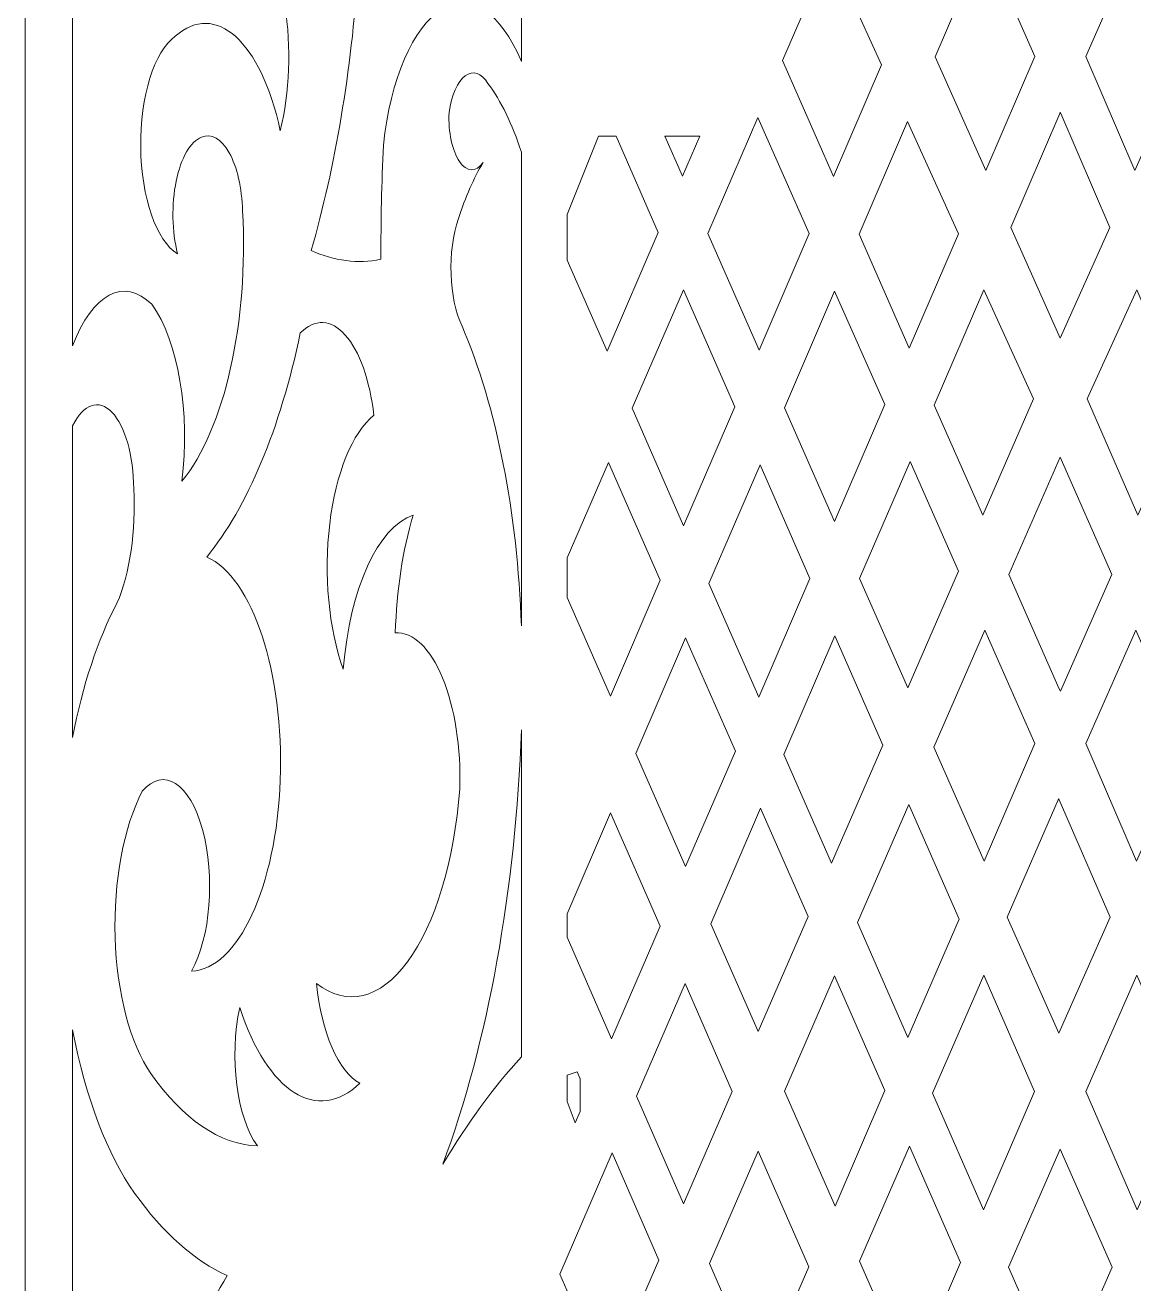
# Model space of a CAD drawing. Header units: millimetres. Extents: x 337 to 2510, y -469 to 429.
# Drawn here: x 336.9 to 388.2, y -21.2 to 37 of the extents above; entities that cross this region are included whole.
import ezdxf

# ---------------------------------------------------------------- set-up
doc = ezdxf.new("R2010")
doc.units = ezdxf.units.MM
doc.header["$MEASUREMENT"] = 0
doc.layers.add('Layer 1', color=7, linetype='Continuous')

msp = doc.modelspace()

# ---------------------------------------------------------------- linework, layer by layer
at = {"layer": 'Layer 1', "lineweight": 9}
msp.add_open_spline([(336.8685, 86.3986), (336.8685, 86.3986), (336.8685, -233.4412), (336.8685, -233.4412)], degree=3, dxfattribs=at)
for points, knots in [([(339.0635, 45.589), (339.0635, 45.589), (339.0635, 22.1503), (339.0635, 22.1503), (339.0635, 22.1503), (339.0635, 22.1503), (339.0635, 22.1503), (339.0635, 22.1503), (339.0635, 22.1503), (339.9725, 24.5652), (341.4575, 25.3442), (342.7314, 24.0732), (342.7314, 24.0732), (342.7314, 24.0732), (342.7314, 24.0732), (342.7314, 24.0732), (342.7314, 24.0732), (343.9514, 22.3922), (344.5234, 19.0293), (344.1234, 15.8903), (344.1234, 15.8903), (344.1234, 15.8903), (344.1234, 15.8903), (344.1234, 15.8903), (344.1234, 15.8903), (346.1024, 18.3013), (347.2214, 23.2872), (346.9294, 28.3942), (346.9294, 28.3942), (346.9294, 28.3942), (346.9294, 28.3942), (346.9294, 28.3942), (346.9294, 28.3942), (346.9014, 29.4522), (346.6774, 30.4312), (346.3134, 31.0832), (346.3134, 31.0832), (346.3134, 31.0832), (346.3134, 31.0832), (346.3134, 31.0832), (346.3134, 31.0832), (345.9504, 31.7342), (345.4824, 31.9952), (345.0294, 31.7992), (345.0294, 31.7992), (345.0294, 31.7992), (345.0294, 31.7992), (345.0294, 31.7992), (345.0294, 31.7992), (344.5184, 31.6112), (344.0794, 30.8542), (343.8584, 29.7762), (343.8584, 29.7762), (343.8584, 29.7762), (343.8584, 29.7762), (343.8584, 29.7762), (343.8584, 29.7762), (343.6374, 28.6982), (343.6624, 27.4392), (343.9244, 26.4112), (343.9244, 26.4112), (343.9244, 26.4112), (343.9244, 26.4112), (343.9244, 26.4112), (343.9244, 26.4112), (342.9394, 26.9922), (342.2415, 29.0082), (342.2155, 31.3472), (342.2155, 31.3472), (342.2155, 31.3472), (342.2155, 31.3472), (342.2155, 31.3472), (342.2155, 31.3472), (342.1905, 33.6861), (342.8424, 35.7801), (343.8144, 36.4751), (343.8144, 36.4751), (343.8144, 36.4751), (343.8144, 36.4751), (343.8144, 36.4751), (343.8144, 36.4751), (345.6824, 38.1261), (347.7894, 36.2311), (348.6754, 32.1042), (348.6754, 32.1042), (348.6754, 32.1042), (348.6754, 32.1042), (348.6754, 32.1042), (348.6754, 32.1042), (349.1104, 33.8631), (349.1904, 35.9721), (348.8934, 37.8781), (348.8934, 37.8781), (348.8934, 37.8781), (348.8934, 37.8781), (348.8934, 37.8781), (348.8934, 37.8781), (348.5954, 39.7831), (347.9514, 41.2951), (347.1284, 42.0151), (347.1284, 42.0151), (347.1284, 42.0151), (347.1284, 42.0151), (347.1284, 42.0151), (347.1284, 42.0151), (348.0074, 43.431), (349.1364, 43.737), (350.1334, 42.828), (350.1334, 42.828), (350.1334, 42.828), (350.1334, 42.828), (350.1334, 42.828), (350.1334, 42.828), (349.8094, 46.184), (348.7354, 48.893), (347.3124, 49.944), (347.3124, 49.944), (347.3124, 49.944), (347.3124, 49.944), (347.3124, 49.944), (347.3124, 49.944), (345.8894, 50.995), (344.3304, 50.231), (343.2174, 47.936), (343.2174, 47.936), (343.2174, 47.936), (343.2174, 47.936), (343.2174, 47.936), (343.2174, 47.936), (343.0144, 49.125), (343.0254, 50.453), (343.2504, 51.621), (343.2504, 51.621), (343.2504, 51.621), (343.2504, 51.621), (343.2504, 51.621), (343.2504, 51.621), (343.2854, 51.927), (343.2464, 52.251), (343.1484, 52.472), (343.1484, 52.472), (343.1484, 52.472), (343.1484, 52.472), (343.1484, 52.472), (343.1484, 52.472), (343.0494, 52.6929), (342.9074, 52.7749), (342.7754, 52.6879), (342.7754, 52.6879), (342.7754, 52.6879), (342.7754, 52.6879), (342.7754, 52.6879), (342.7754, 52.6879), (342.0615, 52.146), (341.4785, 50.946), (341.1635, 49.375), (341.1635, 49.375), (341.1635, 49.375), (341.1635, 49.375), (341.1635, 49.375), (341.1635, 49.375), (340.8495, 47.804), (340.8335, 46.004), (341.1185, 44.404), (341.1185, 44.404), (341.1185, 44.404), (341.1185, 44.404), (341.1185, 44.404), (341.1185, 44.404), (341.4735, 42.626), (342.2125, 41.4161), (343.0594, 41.2281), (343.0594, 41.2281), (343.0594, 41.2281), (343.0594, 41.2281), (343.0594, 41.2281), (343.0594, 41.2281), (343.9054, 41.0401), (344.7314, 41.9011), (345.2284, 43.489), (345.2284, 43.489), (345.2284, 43.489), (345.2284, 43.489), (345.2284, 43.489), (345.2284, 43.489), (344.9874, 41.3301), (344.3184, 39.5591), (343.4224, 38.7091), (343.4224, 38.7091), (343.4224, 38.7091), (343.4224, 38.7091), (343.4224, 38.7091), (343.4224, 38.7091), (342.5264, 37.8591), (341.5095, 38.0291), (340.6765, 39.1691), (340.6765, 39.1691), (340.6765, 39.1691), (340.6765, 39.1691), (340.6765, 39.1691), (340.6765, 39.1691), (339.8325, 40.8161), (339.2625, 43.084), (339.0635, 45.589)], [0, 0, 0, 0, 0.0192308, 0.0192308, 0.0192308, 0.0192308, 0.0384615, 0.0384615, 0.0384615, 0.0384615, 0.0576923, 0.0576923, 0.0576923, 0.0576923, 0.0769231, 0.0769231, 0.0769231, 0.0769231, 0.0961538, 0.0961538, 0.0961538, 0.0961538, 0.1153846, 0.1153846, 0.1153846, 0.1153846, 0.1346154, 0.1346154, 0.1346154, 0.1346154, 0.1538462, 0.1538462, 0.1538462, 0.1538462, 0.1730769, 0.1730769, 0.1730769, 0.1730769, 0.1923077, 0.1923077, 0.1923077, 0.1923077, 0.2115385, 0.2115385, 0.2115385, 0.2115385, 0.2307692, 0.2307692, 0.2307692, 0.2307692, 0.25, 0.25, 0.25, 0.25, 0.2692308, 0.2692308, 0.2692308, 0.2692308, 0.2884615, 0.2884615, 0.2884615, 0.2884615, 0.3076923, 0.3076923, 0.3076923, 0.3076923, 0.3269231, 0.3269231, 0.3269231, 0.3269231, 0.3461538, 0.3461538, 0.3461538, 0.3461538, 0.3653846, 0.3653846, 0.3653846, 0.3653846, 0.3846154, 0.3846154, 0.3846154, 0.3846154, 0.4038462, 0.4038462, 0.4038462, 0.4038462, 0.4230769, 0.4230769, 0.4230769, 0.4230769, 0.4423077, 0.4423077, 0.4423077, 0.4423077, 0.4615385, 0.4615385, 0.4615385, 0.4615385, 0.4807692, 0.4807692, 0.4807692, 0.4807692, 0.5, 0.5, 0.5, 0.5, 0.5192308, 0.5192308, 0.5192308, 0.5192308, 0.5384615, 0.5384615, 0.5384615, 0.5384615, 0.5576923, 0.5576923, 0.5576923, 0.5576923, 0.5769231, 0.5769231, 0.5769231, 0.5769231, 0.5961538, 0.5961538, 0.5961538, 0.5961538, 0.6153846, 0.6153846, 0.6153846, 0.6153846, 0.6346154, 0.6346154, 0.6346154, 0.6346154, 0.6538462, 0.6538462, 0.6538462, 0.6538462, 0.6730769, 0.6730769, 0.6730769, 0.6730769, 0.6923077, 0.6923077, 0.6923077, 0.6923077, 0.7115385, 0.7115385, 0.7115385, 0.7115385, 0.7307692, 0.7307692, 0.7307692, 0.7307692, 0.75, 0.75, 0.75, 0.75, 0.7692308, 0.7692308, 0.7692308, 0.7692308, 0.7884615, 0.7884615, 0.7884615, 0.7884615, 0.8076923, 0.8076923, 0.8076923, 0.8076923, 0.8269231, 0.8269231, 0.8269231, 0.8269231, 0.8461538, 0.8461538, 0.8461538, 0.8461538, 0.8653846, 0.8653846, 0.8653846, 0.8653846, 0.8846154, 0.8846154, 0.8846154, 0.8846154, 0.9038462, 0.9038462, 0.9038462, 0.9038462, 0.9230769, 0.9230769, 0.9230769, 0.9230769, 0.9423077, 0.9423077, 0.9423077, 0.9423077, 0.9615385, 0.9615385, 0.9615385, 0.9615385, 1, 1, 1, 1]), ([(368.6492, 42.574), (367.7242, 41.2411), (366.5992, 40.8501), (365.5442, 41.4961), (365.5442, 41.4961), (365.5442, 41.4961), (365.5442, 41.4961), (365.5442, 41.4961), (365.5442, 41.4961), (364.4882, 42.1411), (363.5962, 43.765), (363.0812, 45.979), (363.0812, 45.979), (363.0812, 45.979), (363.0812, 45.979), (363.0812, 45.979), (363.0812, 45.979), (362.6122, 43.185), (361.4223, 41.3871), (360.1203, 41.5071), (360.1203, 41.5071), (360.1203, 41.5071), (360.1203, 41.5071), (360.1203, 41.5071), (360.1203, 41.5071), (360.5603, 43.513), (360.6233, 45.845), (360.2973, 47.962), (360.2973, 47.962), (360.2973, 47.962), (360.2973, 47.962), (360.2973, 47.962), (360.2973, 47.962), (358.6293, 41.6281), (355.4533, 38.2671), (352.2764, 39.4741), (352.2764, 39.4741), (352.2764, 39.4741), (352.2764, 39.4741), (352.2764, 39.4741), (352.2764, 39.4741), (351.9664, 34.8631), (351.2274, 30.4592), (350.1114, 26.5642), (350.1114, 26.5642), (350.1114, 26.5642), (350.1114, 26.5642), (350.1114, 26.5642), (350.1114, 26.5642), (351.1724, 26.0742), (352.2594, 25.9372), (353.3373, 26.1572), (353.3373, 26.1572), (353.3373, 26.1572), (353.3373, 26.1572), (353.3373, 26.1572), (353.3373, 26.1572), (353.3293, 27.9232), (353.3663, 29.6882), (353.4473, 31.4432), (353.4473, 31.4432), (353.4473, 31.4432), (353.4473, 31.4432), (353.4473, 31.4432), (353.4473, 31.4432), (353.7843, 34.5051), (354.8173, 36.9041), (356.1453, 37.7071), (356.1453, 37.7071), (356.1453, 37.7071), (356.1453, 37.7071), (356.1453, 37.7071), (356.1453, 37.7071), (357.4733, 38.5101), (358.8853, 37.5911), (359.8333, 35.3071), (359.8333, 35.3071), (359.8333, 35.3071), (359.8333, 35.3071), (359.8333, 35.3071), (359.8333, 35.3071), (359.8333, 35.3071), (359.8333, 38.4571), (359.8333, 38.4571), (359.8333, 38.4571), (359.8333, 38.4571), (359.8333, 38.4571), (359.8333, 38.4571), (359.8333, 38.4571), (359.8333, 38.4571), (367.9202, 38.4571), (367.9202, 38.4571), (367.9202, 38.4571), (367.9202, 38.4571), (367.9202, 38.4571), (367.9202, 38.4571), (367.9202, 38.4571), (368.1572, 39.8351), (368.4012, 41.2071), (368.6492, 42.574)], [0, 0, 0, 0, 0.0384615, 0.0384615, 0.0384615, 0.0384615, 0.0769231, 0.0769231, 0.0769231, 0.0769231, 0.1153846, 0.1153846, 0.1153846, 0.1153846, 0.1538462, 0.1538462, 0.1538462, 0.1538462, 0.1923077, 0.1923077, 0.1923077, 0.1923077, 0.2307692, 0.2307692, 0.2307692, 0.2307692, 0.2692308, 0.2692308, 0.2692308, 0.2692308, 0.3076923, 0.3076923, 0.3076923, 0.3076923, 0.3461538, 0.3461538, 0.3461538, 0.3461538, 0.3846154, 0.3846154, 0.3846154, 0.3846154, 0.4230769, 0.4230769, 0.4230769, 0.4230769, 0.4615385, 0.4615385, 0.4615385, 0.4615385, 0.5, 0.5, 0.5, 0.5, 0.5384615, 0.5384615, 0.5384615, 0.5384615, 0.5769231, 0.5769231, 0.5769231, 0.5769231, 0.6153846, 0.6153846, 0.6153846, 0.6153846, 0.6538462, 0.6538462, 0.6538462, 0.6538462, 0.6923077, 0.6923077, 0.6923077, 0.6923077, 0.7307692, 0.7307692, 0.7307692, 0.7307692, 0.7692308, 0.7692308, 0.7692308, 0.7692308, 0.8076923, 0.8076923, 0.8076923, 0.8076923, 0.8461538, 0.8461538, 0.8461538, 0.8461538, 0.8846154, 0.8846154, 0.8846154, 0.8846154, 0.9230769, 0.9230769, 0.9230769, 0.9230769, 1, 1, 1, 1]), ([(381.2751, 40.8401), (381.2751, 40.8401), (383.602, 35.5361), (383.602, 35.5361), (383.602, 35.5361), (383.602, 35.5361), (383.602, 35.5361), (383.602, 35.5361), (383.602, 35.5361), (383.602, 35.5361), (381.3241, 30.2562), (381.3241, 30.2562), (381.3241, 30.2562), (381.3241, 30.2562), (381.3241, 30.2562), (381.3241, 30.2562), (381.3241, 30.2562), (381.3241, 30.2562), (378.9911, 35.5251), (378.9911, 35.5251), (378.9911, 35.5251), (378.9911, 35.5251), (378.9911, 35.5251), (378.9911, 35.5251), (378.9911, 35.5251), (378.9911, 35.5251), (381.2751, 40.8401), (381.2751, 40.8401)], [0, 0, 0, 0, 0.125, 0.125, 0.125, 0.125, 0.25, 0.25, 0.25, 0.25, 0.375, 0.375, 0.375, 0.375, 0.5, 0.5, 0.5, 0.5, 0.625, 0.625, 0.625, 0.625, 0.75, 0.75, 0.75, 0.75, 1, 1, 1, 1]), ([(388.282, 40.8401), (388.282, 40.8401), (385.956, 35.5361), (385.956, 35.5361), (385.956, 35.5361), (385.956, 35.5361), (385.956, 35.5361), (385.956, 35.5361), (385.956, 35.5361), (385.956, 35.5361), (388.233, 30.2562), (388.233, 30.2562), (388.233, 30.2562), (388.233, 30.2562), (388.233, 30.2562), (388.233, 30.2562), (388.233, 30.2562), (388.233, 30.2562), (390.566, 35.5251), (390.566, 35.5251), (390.566, 35.5251), (390.566, 35.5251), (390.566, 35.5251), (390.566, 35.5251), (390.566, 35.5251), (390.566, 35.5251), (388.282, 40.8401), (388.282, 40.8401)], [0, 0, 0, 0, 0.125, 0.125, 0.125, 0.125, 0.25, 0.25, 0.25, 0.25, 0.375, 0.375, 0.375, 0.375, 0.5, 0.5, 0.5, 0.5, 0.625, 0.625, 0.625, 0.625, 0.75, 0.75, 0.75, 0.75, 1, 1, 1, 1]), ([(374.1161, 40.4101), (374.1161, 40.4101), (371.9252, 35.3521), (371.9252, 35.3521), (371.9252, 35.3521), (371.9252, 35.3521), (371.9252, 35.3521), (371.9252, 35.3521), (371.9252, 35.3521), (371.9252, 35.3521), (374.2871, 29.9892), (374.2871, 29.9892), (374.2871, 29.9892), (374.2871, 29.9892), (374.2871, 29.9892), (374.2871, 29.9892), (374.2871, 29.9892), (374.2871, 29.9892), (376.5061, 35.1541), (376.5061, 35.1541), (376.5061, 35.1541), (376.5061, 35.1541), (376.5061, 35.1541), (376.5061, 35.1541), (376.5061, 35.1541), (376.5061, 35.1541), (374.1161, 40.4101), (374.1161, 40.4101)], [0, 0, 0, 0, 0.125, 0.125, 0.125, 0.125, 0.25, 0.25, 0.25, 0.25, 0.375, 0.375, 0.375, 0.375, 0.5, 0.5, 0.5, 0.5, 0.625, 0.625, 0.625, 0.625, 0.75, 0.75, 0.75, 0.75, 1, 1, 1, 1]), ([(358.0653, 30.6302), (357.6283, 29.9122), (357.2443, 29.0372), (356.9273, 28.0382), (356.9273, 28.0382), (356.9273, 28.0382), (356.9273, 28.0382), (356.9273, 28.0382), (356.9273, 28.0382), (356.3973, 26.5412), (356.4703, 24.3502), (357.0933, 23.0572), (357.0933, 23.0572), (357.0933, 23.0572), (357.0933, 23.0572), (357.0933, 23.0572), (357.0933, 23.0572), (358.6883, 19.3243), (359.6583, 14.4153), (359.8333, 9.1984), (359.8333, 9.1984), (359.8333, 9.1984), (359.8333, 9.1984), (359.8333, 9.1984), (359.8333, 9.1984), (359.8333, 9.1984), (359.8333, 10.1874), (359.8333, 10.1874), (359.8333, 10.1874), (359.8333, 10.1874), (359.8333, 10.1874), (359.8333, 10.1874), (359.8333, 10.1874), (359.8333, 10.1874), (359.8333, 31.1172), (359.8333, 31.1172), (359.8333, 31.1172), (359.8333, 31.1172), (359.8333, 31.1172), (359.8333, 31.1172), (359.8333, 31.1172), (359.4173, 32.4061), (358.8913, 33.4861), (358.2863, 34.2891), (358.2863, 34.2891), (358.2863, 34.2891), (358.2863, 34.2891), (358.2863, 34.2891), (358.2863, 34.2891), (357.9813, 34.7781), (357.5943, 34.9101), (357.2403, 34.6461), (357.2403, 34.6461), (357.2403, 34.6461), (357.2403, 34.6461), (357.2403, 34.6461), (357.2403, 34.6461), (356.8873, 34.3811), (356.6073, 33.7511), (356.4863, 32.9421), (356.4863, 32.9421), (356.4863, 32.9421), (356.4863, 32.9421), (356.4863, 32.9421), (356.4863, 32.9421), (356.4503, 32.0392), (356.6363, 31.1652), (356.9693, 30.6782), (356.9693, 30.6782), (356.9693, 30.6782), (356.9693, 30.6782), (356.9693, 30.6782), (356.9693, 30.6782), (357.3023, 30.1912), (357.7253, 30.1722), (358.0653, 30.6302)], [0, 0, 0, 0, 0.05, 0.05, 0.05, 0.05, 0.1, 0.1, 0.1, 0.1, 0.15, 0.15, 0.15, 0.15, 0.2, 0.2, 0.2, 0.2, 0.25, 0.25, 0.25, 0.25, 0.3, 0.3, 0.3, 0.3, 0.35, 0.35, 0.35, 0.35, 0.4, 0.4, 0.4, 0.4, 0.45, 0.45, 0.45, 0.45, 0.5, 0.5, 0.5, 0.5, 0.55, 0.55, 0.55, 0.55, 0.6, 0.6, 0.6, 0.6, 0.65, 0.65, 0.65, 0.65, 0.7, 0.7, 0.7, 0.7, 0.75, 0.75, 0.75, 0.75, 0.8, 0.8, 0.8, 0.8, 0.85, 0.85, 0.85, 0.85, 0.9, 0.9, 0.9, 0.9, 1, 1, 1, 1]), ([(370.7812, 32.7111), (370.7812, 32.7111), (368.4592, 27.3522), (368.4592, 27.3522), (368.4592, 27.3522), (368.4592, 27.3522), (368.4592, 27.3522), (368.4592, 27.3522), (368.4592, 27.3522), (368.4592, 27.3522), (370.8362, 21.9553), (370.8362, 21.9553), (370.8362, 21.9553), (370.8362, 21.9553), (370.8362, 21.9553), (370.8362, 21.9553), (370.8362, 21.9553), (370.8362, 21.9553), (373.1541, 27.3512), (373.1541, 27.3512), (373.1541, 27.3512), (373.1541, 27.3512), (373.1541, 27.3512), (373.1541, 27.3512), (373.1541, 27.3512), (373.1541, 27.3512), (370.7812, 32.7111), (370.7812, 32.7111)], [0, 0, 0, 0, 0.125, 0.125, 0.125, 0.125, 0.25, 0.25, 0.25, 0.25, 0.375, 0.375, 0.375, 0.375, 0.5, 0.5, 0.5, 0.5, 0.625, 0.625, 0.625, 0.625, 0.75, 0.75, 0.75, 0.75, 1, 1, 1, 1]), ([(384.779, 22.5042), (384.779, 22.5042), (387.072, 27.6332), (387.072, 27.6332), (387.072, 27.6332), (387.072, 27.6332), (387.072, 27.6332), (387.072, 27.6332), (387.072, 27.6332), (387.072, 27.6332), (384.801, 32.9031), (384.801, 32.9031), (384.801, 32.9031), (384.801, 32.9031), (384.801, 32.9031), (384.801, 32.9031), (384.801, 32.9031), (384.801, 32.9031), (384.777, 32.9551), (384.777, 32.9551), (384.777, 32.9551), (384.777, 32.9551), (384.777, 32.9551), (384.777, 32.9551), (384.777, 32.9551), (384.777, 32.9551), (384.757, 32.9031), (384.757, 32.9031), (384.757, 32.9031), (384.757, 32.9031), (384.757, 32.9031), (384.757, 32.9031), (384.757, 32.9031), (384.757, 32.9031), (382.4861, 27.6332), (382.4861, 27.6332), (382.4861, 27.6332), (382.4861, 27.6332), (382.4861, 27.6332), (382.4861, 27.6332), (382.4861, 27.6332), (382.4861, 27.6332), (384.779, 22.5042), (384.779, 22.5042)], [0, 0, 0, 0, 0.0833333, 0.0833333, 0.0833333, 0.0833333, 0.1666667, 0.1666667, 0.1666667, 0.1666667, 0.25, 0.25, 0.25, 0.25, 0.3333333, 0.3333333, 0.3333333, 0.3333333, 0.4166667, 0.4166667, 0.4166667, 0.4166667, 0.5, 0.5, 0.5, 0.5, 0.5833333, 0.5833333, 0.5833333, 0.5833333, 0.6666667, 0.6666667, 0.6666667, 0.6666667, 0.75, 0.75, 0.75, 0.75, 0.8333333, 0.8333333, 0.8333333, 0.8333333, 1, 1, 1, 1]), ([(377.7021, 32.5241), (377.7021, 32.5241), (375.4641, 27.3182), (375.4641, 27.3182), (375.4641, 27.3182), (375.4641, 27.3182), (375.4641, 27.3182), (375.4641, 27.3182), (375.4641, 27.3182), (375.4641, 27.3182), (377.7841, 22.0503), (377.7841, 22.0503), (377.7841, 22.0503), (377.7841, 22.0503), (377.7841, 22.0503), (377.7841, 22.0503), (377.7841, 22.0503), (377.7841, 22.0503), (380.0631, 27.3322), (380.0631, 27.3322), (380.0631, 27.3322), (380.0631, 27.3322), (380.0631, 27.3322), (380.0631, 27.3322), (380.0631, 27.3322), (380.0631, 27.3322), (377.7021, 32.5241), (377.7021, 32.5241)], [0, 0, 0, 0, 0.125, 0.125, 0.125, 0.125, 0.25, 0.25, 0.25, 0.25, 0.375, 0.375, 0.375, 0.375, 0.5, 0.5, 0.5, 0.5, 0.625, 0.625, 0.625, 0.625, 0.75, 0.75, 0.75, 0.75, 1, 1, 1, 1]), ([(366.1702, 27.3962), (366.1702, 27.3962), (363.8002, 21.9063), (363.8002, 21.9063), (363.8002, 21.9063), (363.8002, 21.9063), (363.8002, 21.9063), (363.8002, 21.9063), (363.8002, 21.9063), (363.8002, 21.9063), (361.9543, 26.1152), (361.9543, 26.1152), (361.9543, 26.1152), (361.9543, 26.1152), (361.9543, 26.1152), (361.9543, 26.1152), (361.9543, 26.1152), (361.9543, 26.1152), (361.9543, 28.2272), (361.9543, 28.2272), (361.9543, 28.2272), (361.9543, 28.2272), (361.9543, 28.2272), (361.9543, 28.2272), (361.9543, 28.2272), (361.9543, 28.2272), (363.4032, 31.8502), (363.4032, 31.8502), (363.4032, 31.8502), (363.4032, 31.8502), (363.4032, 31.8502), (363.4032, 31.8502), (363.4032, 31.8502), (363.4032, 31.8502), (364.2182, 31.8502), (364.2182, 31.8502), (364.2182, 31.8502), (364.2182, 31.8502), (364.2182, 31.8502), (364.2182, 31.8502), (364.2182, 31.8502), (364.2182, 31.8502), (366.1702, 27.3962), (366.1702, 27.3962)], [0, 0, 0, 0, 0.0833333, 0.0833333, 0.0833333, 0.0833333, 0.1666667, 0.1666667, 0.1666667, 0.1666667, 0.25, 0.25, 0.25, 0.25, 0.3333333, 0.3333333, 0.3333333, 0.3333333, 0.4166667, 0.4166667, 0.4166667, 0.4166667, 0.5, 0.5, 0.5, 0.5, 0.5833333, 0.5833333, 0.5833333, 0.5833333, 0.6666667, 0.6666667, 0.6666667, 0.6666667, 0.75, 0.75, 0.75, 0.75, 0.8333333, 0.8333333, 0.8333333, 0.8333333, 1, 1, 1, 1]), ([(367.2932, 29.9982), (367.2932, 29.9982), (368.0932, 31.8502), (368.0932, 31.8502), (368.0932, 31.8502), (368.0932, 31.8502), (368.0932, 31.8502), (368.0932, 31.8502), (368.0932, 31.8502), (368.0932, 31.8502), (366.4782, 31.8502), (366.4782, 31.8502), (366.4782, 31.8502), (366.4782, 31.8502), (366.4782, 31.8502), (366.4782, 31.8502), (366.4782, 31.8502), (366.4782, 31.8502), (367.2932, 29.9982), (367.2932, 29.9982)], [0, 0, 0, 0, 0.1666667, 0.1666667, 0.1666667, 0.1666667, 0.3333333, 0.3333333, 0.3333333, 0.3333333, 0.5, 0.5, 0.5, 0.5, 0.6666667, 0.6666667, 0.6666667, 0.6666667, 1, 1, 1, 1]), ([(369.7072, 19.3273), (369.7072, 19.3273), (367.3442, 13.8253), (367.3442, 13.8253), (367.3442, 13.8253), (367.3442, 13.8253), (367.3442, 13.8253), (367.3442, 13.8253), (367.3442, 13.8253), (367.3442, 13.8253), (364.9572, 19.2693), (364.9572, 19.2693), (364.9572, 19.2693), (364.9572, 19.2693), (364.9572, 19.2693), (364.9572, 19.2693), (364.9572, 19.2693), (364.9572, 19.2693), (367.3312, 24.7482), (367.3312, 24.7482), (367.3312, 24.7482), (367.3312, 24.7482), (367.3312, 24.7482), (367.3312, 24.7482), (367.3312, 24.7482), (367.3312, 24.7482), (369.7072, 19.3273), (369.7072, 19.3273)], [0, 0, 0, 0, 0.125, 0.125, 0.125, 0.125, 0.25, 0.25, 0.25, 0.25, 0.375, 0.375, 0.375, 0.375, 0.5, 0.5, 0.5, 0.5, 0.625, 0.625, 0.625, 0.625, 0.75, 0.75, 0.75, 0.75, 1, 1, 1, 1]), ([(374.3341, 24.6882), (374.3341, 24.6882), (372.0122, 19.2863), (372.0122, 19.2863), (372.0122, 19.2863), (372.0122, 19.2863), (372.0122, 19.2863), (372.0122, 19.2863), (372.0122, 19.2863), (372.0122, 19.2863), (374.3261, 14.0333), (374.3261, 14.0333), (374.3261, 14.0333), (374.3261, 14.0333), (374.3261, 14.0333), (374.3261, 14.0333), (374.3261, 14.0333), (374.3261, 14.0333), (376.6581, 19.4393), (376.6581, 19.4393), (376.6581, 19.4393), (376.6581, 19.4393), (376.6581, 19.4393), (376.6581, 19.4393), (376.6581, 19.4393), (376.6581, 19.4393), (374.3341, 24.6882), (374.3341, 24.6882)], [0, 0, 0, 0, 0.125, 0.125, 0.125, 0.125, 0.25, 0.25, 0.25, 0.25, 0.375, 0.375, 0.375, 0.375, 0.5, 0.5, 0.5, 0.5, 0.625, 0.625, 0.625, 0.625, 0.75, 0.75, 0.75, 0.75, 1, 1, 1, 1]), ([(381.2401, 24.7422), (381.2401, 24.7422), (378.9451, 19.4163), (378.9451, 19.4163), (378.9451, 19.4163), (378.9451, 19.4163), (378.9451, 19.4163), (378.9451, 19.4163), (378.9451, 19.4163), (378.9451, 19.4163), (381.1921, 14.3143), (381.1921, 14.3143), (381.1921, 14.3143), (381.1921, 14.3143), (381.1921, 14.3143), (381.1921, 14.3143), (381.1921, 14.3143), (381.1921, 14.3143), (383.535, 19.6963), (383.535, 19.6963), (383.535, 19.6963), (383.535, 19.6963), (383.535, 19.6963), (383.535, 19.6963), (383.535, 19.6963), (383.535, 19.6963), (381.2401, 24.7422), (381.2401, 24.7422)], [0, 0, 0, 0, 0.125, 0.125, 0.125, 0.125, 0.25, 0.25, 0.25, 0.25, 0.375, 0.375, 0.375, 0.375, 0.5, 0.5, 0.5, 0.5, 0.625, 0.625, 0.625, 0.625, 0.75, 0.75, 0.75, 0.75, 1, 1, 1, 1]), ([(388.317, 24.7422), (388.317, 24.7422), (390.613, 19.4163), (390.613, 19.4163), (390.613, 19.4163), (390.613, 19.4163), (390.613, 19.4163), (390.613, 19.4163), (390.613, 19.4163), (390.613, 19.4163), (388.365, 14.3143), (388.365, 14.3143), (388.365, 14.3143), (388.365, 14.3143), (388.365, 14.3143), (388.365, 14.3143), (388.365, 14.3143), (388.365, 14.3143), (386.023, 19.6963), (386.023, 19.6963), (386.023, 19.6963), (386.023, 19.6963), (386.023, 19.6963), (386.023, 19.6963), (386.023, 19.6963), (386.023, 19.6963), (388.317, 24.7422), (388.317, 24.7422)], [0, 0, 0, 0, 0.125, 0.125, 0.125, 0.125, 0.25, 0.25, 0.25, 0.25, 0.375, 0.375, 0.375, 0.375, 0.5, 0.5, 0.5, 0.5, 0.625, 0.625, 0.625, 0.625, 0.75, 0.75, 0.75, 0.75, 1, 1, 1, 1]), ([(354.8283, 14.3153), (353.1963, 13.7923), (351.8924, 10.9264), (351.5914, 7.1994), (351.5914, 7.1994), (351.5914, 7.1994), (351.5914, 7.1994), (351.5914, 7.1994), (351.5914, 7.1994), (350.9164, 9.0684), (350.6824, 11.5784), (350.9644, 13.9203), (350.9644, 13.9203), (350.9644, 13.9203), (350.9644, 13.9203), (350.9644, 13.9203), (350.9644, 13.9203), (351.2464, 16.2623), (352.0094, 18.1373), (353.0063, 18.9403), (353.0063, 18.9403), (353.0063, 18.9403), (353.0063, 18.9403), (353.0063, 18.9403), (353.0063, 18.9403), (352.8233, 20.5623), (352.3414, 21.9183), (351.6864, 22.6522), (351.6864, 22.6522), (351.6864, 22.6522), (351.6864, 22.6522), (351.6864, 22.6522), (351.6864, 22.6522), (351.0324, 23.3852), (350.2704, 23.4222), (349.6034, 22.7522), (349.6034, 22.7522), (349.6034, 22.7522), (349.6034, 22.7522), (349.6034, 22.7522), (349.6034, 22.7522), (348.6774, 18.3213), (347.1604, 14.6883), (345.2724, 12.3833), (345.2724, 12.3833), (345.2724, 12.3833), (345.2724, 12.3833), (345.2724, 12.3833), (345.2724, 12.3833), (347.3884, 11.4604), (348.8584, 7.0064), (348.6764, 2.0695), (348.6764, 2.0695), (348.6764, 2.0695), (348.6764, 2.0695), (348.6764, 2.0695), (348.6764, 2.0695), (348.4944, -2.8675), (346.7194, -6.6875), (344.5654, -6.7775), (344.5654, -6.7775), (344.5654, -6.7775), (344.5654, -6.7775), (344.5654, -6.7775), (344.5654, -6.7775), (345.4454, -5.2245), (345.6664, -2.3875), (345.0764, -0.2275), (345.0764, -0.2275), (345.0764, -0.2275), (345.0764, -0.2275), (345.0764, -0.2275), (345.0764, -0.2275), (344.4874, 1.9325), (343.2794, 2.7054), (342.2895, 1.5575), (342.2895, 1.5575), (342.2895, 1.5575), (342.2895, 1.5575), (342.2895, 1.5575), (342.2895, 1.5575), (341.4225, -0.1005), (340.9545, -2.6185), (341.0335, -5.2075), (341.0335, -5.2075), (341.0335, -5.2075), (341.0335, -5.2075), (341.0335, -5.2075), (341.0335, -5.2075), (341.1125, -7.7965), (341.7275, -10.1404), (342.6874, -11.5044), (342.6874, -11.5044), (342.6874, -11.5044), (342.6874, -11.5044), (342.6874, -11.5044), (342.6874, -11.5044), (344.1674, -13.6264), (345.8704, -14.7854), (347.6144, -14.8594), (347.6144, -14.8594), (347.6144, -14.8594), (347.6144, -14.8594), (347.6144, -14.8594), (347.6144, -14.8594), (346.6584, -13.5404), (346.3024, -10.7534), (346.7974, -8.4544), (346.7974, -8.4544), (346.7974, -8.4544), (346.7974, -8.4544), (346.7974, -8.4544), (346.7974, -8.4544), (348.0924, -12.3934), (350.3784, -13.8324), (352.3654, -11.9614), (352.3654, -11.9614), (352.3654, -11.9614), (352.3654, -11.9614), (352.3654, -11.9614), (352.3654, -11.9614), (351.3654, -11.4334), (350.5844, -9.6374), (350.3544, -7.3365), (350.3544, -7.3365), (350.3544, -7.3365), (350.3544, -7.3365), (350.3544, -7.3365), (350.3544, -7.3365), (351.7544, -8.4324), (353.2933, -8.0684), (354.5663, -6.3395), (354.5663, -6.3395), (354.5663, -6.3395), (354.5663, -6.3395), (354.5663, -6.3395), (354.5663, -6.3395), (355.8403, -4.6115), (356.7233, -1.6895), (356.9833, 1.6595), (356.9833, 1.6595), (356.9833, 1.6595), (356.9833, 1.6595), (356.9833, 1.6595), (356.9833, 1.6595), (357.0453, 3.5514), (356.7563, 5.4154), (356.1883, 6.7904), (356.1883, 6.7904), (356.1883, 6.7904), (356.1883, 6.7904), (356.1883, 6.7904), (356.1883, 6.7904), (355.6193, 8.1664), (354.8243, 8.9234), (354.0003, 8.8764), (354.0003, 8.8764), (354.0003, 8.8764), (354.0003, 8.8764), (354.0003, 8.8764), (354.0003, 8.8764), (354.0573, 10.8284), (354.3433, 12.7083), (354.8283, 14.3153)], [0, 0, 0, 0, 0.0238095, 0.0238095, 0.0238095, 0.0238095, 0.047619, 0.047619, 0.047619, 0.047619, 0.0714286, 0.0714286, 0.0714286, 0.0714286, 0.0952381, 0.0952381, 0.0952381, 0.0952381, 0.1190476, 0.1190476, 0.1190476, 0.1190476, 0.1428571, 0.1428571, 0.1428571, 0.1428571, 0.1666667, 0.1666667, 0.1666667, 0.1666667, 0.1904762, 0.1904762, 0.1904762, 0.1904762, 0.2142857, 0.2142857, 0.2142857, 0.2142857, 0.2380952, 0.2380952, 0.2380952, 0.2380952, 0.2619048, 0.2619048, 0.2619048, 0.2619048, 0.2857143, 0.2857143, 0.2857143, 0.2857143, 0.3095238, 0.3095238, 0.3095238, 0.3095238, 0.3333333, 0.3333333, 0.3333333, 0.3333333, 0.3571429, 0.3571429, 0.3571429, 0.3571429, 0.3809524, 0.3809524, 0.3809524, 0.3809524, 0.4047619, 0.4047619, 0.4047619, 0.4047619, 0.4285714, 0.4285714, 0.4285714, 0.4285714, 0.452381, 0.452381, 0.452381, 0.452381, 0.4761905, 0.4761905, 0.4761905, 0.4761905, 0.5, 0.5, 0.5, 0.5, 0.5238095, 0.5238095, 0.5238095, 0.5238095, 0.547619, 0.547619, 0.547619, 0.547619, 0.5714286, 0.5714286, 0.5714286, 0.5714286, 0.5952381, 0.5952381, 0.5952381, 0.5952381, 0.6190476, 0.6190476, 0.6190476, 0.6190476, 0.6428571, 0.6428571, 0.6428571, 0.6428571, 0.6666667, 0.6666667, 0.6666667, 0.6666667, 0.6904762, 0.6904762, 0.6904762, 0.6904762, 0.7142857, 0.7142857, 0.7142857, 0.7142857, 0.7380952, 0.7380952, 0.7380952, 0.7380952, 0.7619048, 0.7619048, 0.7619048, 0.7619048, 0.7857143, 0.7857143, 0.7857143, 0.7857143, 0.8095238, 0.8095238, 0.8095238, 0.8095238, 0.8333333, 0.8333333, 0.8333333, 0.8333333, 0.8571429, 0.8571429, 0.8571429, 0.8571429, 0.8809524, 0.8809524, 0.8809524, 0.8809524, 0.9047619, 0.9047619, 0.9047619, 0.9047619, 0.9285714, 0.9285714, 0.9285714, 0.9285714, 0.952381, 0.952381, 0.952381, 0.952381, 1, 1, 1, 1]), ([(341.8925, 15.5353), (341.8865, 17.0683), (341.4935, 18.4543), (340.8855, 19.0823), (340.8855, 19.0823), (340.8855, 19.0823), (340.8855, 19.0823), (340.8855, 19.0823), (340.8855, 19.0823), (340.2765, 19.7103), (339.5655, 19.4653), (339.0635, 18.4543), (339.0635, 18.4543), (339.0635, 18.4543), (339.0635, 18.4543), (339.0635, 18.4543), (339.0635, 18.4543), (339.0635, 18.4543), (339.0635, 4.0314), (339.0635, 4.0314), (339.0635, 4.0314), (339.0635, 4.0314), (339.0635, 4.0314), (339.0635, 4.0314), (339.0635, 4.0314), (339.5265, 6.4474), (340.2305, 8.5774), (341.1185, 10.2494), (341.1185, 10.2494), (341.1185, 10.2494), (341.1185, 10.2494), (341.1185, 10.2494), (341.1185, 10.2494), (341.7185, 11.6404), (342.0035, 13.5923), (341.8925, 15.5343)], [0, 0, 0, 0, 0.1, 0.1, 0.1, 0.1, 0.2, 0.2, 0.2, 0.2, 0.3, 0.3, 0.3, 0.3, 0.4, 0.4, 0.4, 0.4, 0.5, 0.5, 0.5, 0.5, 0.6, 0.6, 0.6, 0.6, 0.7, 0.7, 0.7, 0.7, 0.8, 0.8, 0.8, 0.8, 1, 1, 1, 1]), ([(384.779, 17.0093), (384.779, 17.0093), (387.161, 11.5794), (387.161, 11.5794), (387.161, 11.5794), (387.161, 11.5794), (387.161, 11.5794), (387.161, 11.5794), (387.161, 11.5794), (387.161, 11.5794), (384.842, 6.3164), (384.842, 6.3164), (384.842, 6.3164), (384.842, 6.3164), (384.842, 6.3164), (384.842, 6.3164), (384.842, 6.3164), (384.842, 6.3164), (384.781, 6.1744), (384.781, 6.1744), (384.781, 6.1744), (384.781, 6.1744), (384.781, 6.1744), (384.781, 6.1744), (384.781, 6.1744), (384.781, 6.1744), (384.715, 6.3164), (384.715, 6.3164), (384.715, 6.3164), (384.715, 6.3164), (384.715, 6.3164), (384.715, 6.3164), (384.715, 6.3164), (384.715, 6.3164), (382.3961, 11.5794), (382.3961, 11.5794), (382.3961, 11.5794), (382.3961, 11.5794), (382.3961, 11.5794), (382.3961, 11.5794), (382.3961, 11.5794), (382.3961, 11.5794), (384.779, 17.0093), (384.779, 17.0093)], [0, 0, 0, 0, 0.0833333, 0.0833333, 0.0833333, 0.0833333, 0.1666667, 0.1666667, 0.1666667, 0.1666667, 0.25, 0.25, 0.25, 0.25, 0.3333333, 0.3333333, 0.3333333, 0.3333333, 0.4166667, 0.4166667, 0.4166667, 0.4166667, 0.5, 0.5, 0.5, 0.5, 0.5833333, 0.5833333, 0.5833333, 0.5833333, 0.6666667, 0.6666667, 0.6666667, 0.6666667, 0.75, 0.75, 0.75, 0.75, 0.8333333, 0.8333333, 0.8333333, 0.8333333, 1, 1, 1, 1]), ([(363.8642, 16.7493), (363.8642, 16.7493), (366.2622, 11.3064), (366.2622, 11.3064), (366.2622, 11.3064), (366.2622, 11.3064), (366.2622, 11.3064), (366.2622, 11.3064), (366.2622, 11.3064), (366.2622, 11.3064), (363.9632, 5.9544), (363.9632, 5.9544), (363.9632, 5.9544), (363.9632, 5.9544), (363.9632, 5.9544), (363.9632, 5.9544), (363.9632, 5.9544), (363.9632, 5.9544), (361.9543, 10.5164), (361.9543, 10.5164), (361.9543, 10.5164), (361.9543, 10.5164), (361.9543, 10.5164), (361.9543, 10.5164), (361.9543, 10.5164), (361.9543, 10.5164), (361.9543, 12.3403), (361.9543, 12.3403), (361.9543, 12.3403), (361.9543, 12.3403), (361.9543, 12.3403), (361.9543, 12.3403), (361.9543, 12.3403), (361.9543, 12.3403), (363.8642, 16.7493), (363.8642, 16.7493)], [0, 0, 0, 0, 0.1, 0.1, 0.1, 0.1, 0.2, 0.2, 0.2, 0.2, 0.3, 0.3, 0.3, 0.3, 0.4, 0.4, 0.4, 0.4, 0.5, 0.5, 0.5, 0.5, 0.6, 0.6, 0.6, 0.6, 0.7, 0.7, 0.7, 0.7, 0.8, 0.8, 0.8, 0.8, 1, 1, 1, 1]), ([(373.1861, 11.3914), (373.1861, 11.3914), (370.8192, 5.9024), (370.8192, 5.9024), (370.8192, 5.9024), (370.8192, 5.9024), (370.8192, 5.9024), (370.8192, 5.9024), (370.8192, 5.9024), (370.8192, 5.9024), (368.5172, 11.1524), (368.5172, 11.1524), (368.5172, 11.1524), (368.5172, 11.1524), (368.5172, 11.1524), (368.5172, 11.1524), (368.5172, 11.1524), (368.5172, 11.1524), (370.8802, 16.6523), (370.8802, 16.6523), (370.8802, 16.6523), (370.8802, 16.6523), (370.8802, 16.6523), (370.8802, 16.6523), (370.8802, 16.6523), (370.8802, 16.6523), (373.1861, 11.3914), (373.1861, 11.3914)], [0, 0, 0, 0, 0.125, 0.125, 0.125, 0.125, 0.25, 0.25, 0.25, 0.25, 0.375, 0.375, 0.375, 0.375, 0.5, 0.5, 0.5, 0.5, 0.625, 0.625, 0.625, 0.625, 0.75, 0.75, 0.75, 0.75, 1, 1, 1, 1]), ([(377.8221, 16.8103), (377.8221, 16.8103), (375.4881, 11.3944), (375.4881, 11.3944), (375.4881, 11.3944), (375.4881, 11.3944), (375.4881, 11.3944), (375.4881, 11.3944), (375.4881, 11.3944), (375.4881, 11.3944), (377.7181, 6.3324), (377.7181, 6.3324), (377.7181, 6.3324), (377.7181, 6.3324), (377.7181, 6.3324), (377.7181, 6.3324), (377.7181, 6.3324), (377.7181, 6.3324), (380.0701, 11.7354), (380.0701, 11.7354), (380.0701, 11.7354), (380.0701, 11.7354), (380.0701, 11.7354), (380.0701, 11.7354), (380.0701, 11.7354), (380.0701, 11.7354), (377.8221, 16.8103), (377.8221, 16.8103)], [0, 0, 0, 0, 0.125, 0.125, 0.125, 0.125, 0.25, 0.25, 0.25, 0.25, 0.375, 0.375, 0.375, 0.375, 0.5, 0.5, 0.5, 0.5, 0.625, 0.625, 0.625, 0.625, 0.75, 0.75, 0.75, 0.75, 1, 1, 1, 1]), ([(376.5651, 3.6834), (376.5651, 3.6834), (374.1881, -1.7785), (374.1881, -1.7785), (374.1881, -1.7785), (374.1881, -1.7785), (374.1881, -1.7785), (374.1881, -1.7785), (374.1881, -1.7785), (374.1881, -1.7785), (371.9802, 3.2534), (371.9802, 3.2534), (371.9802, 3.2534), (371.9802, 3.2534), (371.9802, 3.2534), (371.9802, 3.2534), (371.9802, 3.2534), (371.9802, 3.2534), (374.3471, 8.7444), (374.3471, 8.7444), (374.3471, 8.7444), (374.3471, 8.7444), (374.3471, 8.7444), (374.3471, 8.7444), (374.3471, 8.7444), (374.3471, 8.7444), (376.5651, 3.6834), (376.5651, 3.6834)], [0, 0, 0, 0, 0.125, 0.125, 0.125, 0.125, 0.25, 0.25, 0.25, 0.25, 0.375, 0.375, 0.375, 0.375, 0.5, 0.5, 0.5, 0.5, 0.625, 0.625, 0.625, 0.625, 0.75, 0.75, 0.75, 0.75, 1, 1, 1, 1]), ([(381.2781, 9.0064), (381.2781, 9.0064), (378.9251, 3.5934), (378.9251, 3.5934), (378.9251, 3.5934), (378.9251, 3.5934), (378.9251, 3.5934), (378.9251, 3.5934), (378.9251, 3.5934), (378.9251, 3.5934), (381.2521, -1.6885), (381.2521, -1.6885), (381.2521, -1.6885), (381.2521, -1.6885), (381.2521, -1.6885), (381.2521, -1.6885), (381.2521, -1.6885), (381.2521, -1.6885), (383.605, 3.7514), (383.605, 3.7514), (383.605, 3.7514), (383.605, 3.7514), (383.605, 3.7514), (383.605, 3.7514), (383.605, 3.7514), (383.605, 3.7514), (381.2781, 9.0064), (381.2781, 9.0064)], [0, 0, 0, 0, 0.125, 0.125, 0.125, 0.125, 0.25, 0.25, 0.25, 0.25, 0.375, 0.375, 0.375, 0.375, 0.5, 0.5, 0.5, 0.5, 0.625, 0.625, 0.625, 0.625, 0.75, 0.75, 0.75, 0.75, 1, 1, 1, 1]), ([(388.279, 9.0064), (388.279, 9.0064), (390.633, 3.5934), (390.633, 3.5934), (390.633, 3.5934), (390.633, 3.5934), (390.633, 3.5934), (390.633, 3.5934), (390.633, 3.5934), (390.633, 3.5934), (388.306, -1.6885), (388.306, -1.6885), (388.306, -1.6885), (388.306, -1.6885), (388.306, -1.6885), (388.306, -1.6885), (388.306, -1.6885), (388.306, -1.6885), (385.952, 3.7514), (385.952, 3.7514), (385.952, 3.7514), (385.952, 3.7514), (385.952, 3.7514), (385.952, 3.7514), (385.952, 3.7514), (385.952, 3.7514), (388.279, 9.0064), (388.279, 9.0064)], [0, 0, 0, 0, 0.125, 0.125, 0.125, 0.125, 0.25, 0.25, 0.25, 0.25, 0.375, 0.375, 0.375, 0.375, 0.5, 0.5, 0.5, 0.5, 0.625, 0.625, 0.625, 0.625, 0.75, 0.75, 0.75, 0.75, 1, 1, 1, 1]), ([(369.7422, 3.4064), (369.7422, 3.4064), (367.4372, -1.9365), (367.4372, -1.9365), (367.4372, -1.9365), (367.4372, -1.9365), (367.4372, -1.9365), (367.4372, -1.9365), (367.4372, -1.9365), (367.4372, -1.9365), (365.1372, 3.2884), (365.1372, 3.2884), (365.1372, 3.2884), (365.1372, 3.2884), (365.1372, 3.2884), (365.1372, 3.2884), (365.1372, 3.2884), (365.1372, 3.2884), (367.4372, 8.6404), (367.4372, 8.6404), (367.4372, 8.6404), (367.4372, 8.6404), (367.4372, 8.6404), (367.4372, 8.6404), (367.4372, 8.6404), (367.4372, 8.6404), (369.7422, 3.4064), (369.7422, 3.4064)], [0, 0, 0, 0, 0.125, 0.125, 0.125, 0.125, 0.25, 0.25, 0.25, 0.25, 0.375, 0.375, 0.375, 0.375, 0.5, 0.5, 0.5, 0.5, 0.625, 0.625, 0.625, 0.625, 0.75, 0.75, 0.75, 0.75, 1, 1, 1, 1]), ([(359.8333, 4.3894), (359.5683, -3.0215), (358.2953, -10.0524), (356.1953, -15.7054), (356.1953, -15.7054), (356.1953, -15.7054), (356.1953, -15.7054), (356.1953, -15.7054), (356.1953, -15.7054), (357.3393, -13.7974), (358.5573, -12.1364), (359.8333, -10.7424), (359.8333, -10.7424), (359.8333, -10.7424), (359.8333, -10.7424), (359.8333, -10.7424), (359.8333, -10.7424), (359.8333, -10.7424), (359.8333, 4.3894), (359.8333, 4.3894)], [0, 0, 0, 0, 0.1666667, 0.1666667, 0.1666667, 0.1666667, 0.3333333, 0.3333333, 0.3333333, 0.3333333, 0.5, 0.5, 0.5, 0.5, 0.6666667, 0.6666667, 0.6666667, 0.6666667, 1, 1, 1, 1]), ([(384.708, -9.6454), (384.708, -9.6454), (387.092, -4.2825), (387.092, -4.2825), (387.092, -4.2825), (387.092, -4.2825), (387.092, -4.2825), (387.092, -4.2825), (387.092, -4.2825), (387.092, -4.2825), (384.73, 1.1515), (384.73, 1.1515), (384.73, 1.1515), (384.73, 1.1515), (384.73, 1.1515), (384.73, 1.1515), (384.73, 1.1515), (384.73, 1.1515), (384.708, 1.2015), (384.708, 1.2015), (384.708, 1.2015), (384.708, 1.2015), (384.708, 1.2015), (384.708, 1.2015), (384.708, 1.2015), (384.708, 1.2015), (384.686, 1.1515), (384.686, 1.1515), (384.686, 1.1515), (384.686, 1.1515), (384.686, 1.1515), (384.686, 1.1515), (384.686, 1.1515), (384.686, 1.1515), (382.3241, -4.2825), (382.3241, -4.2825), (382.3241, -4.2825), (382.3241, -4.2825), (382.3241, -4.2825), (382.3241, -4.2825), (382.3241, -4.2825), (382.3241, -4.2825), (384.708, -9.6454), (384.708, -9.6454)], [0, 0, 0, 0, 0.0833333, 0.0833333, 0.0833333, 0.0833333, 0.1666667, 0.1666667, 0.1666667, 0.1666667, 0.25, 0.25, 0.25, 0.25, 0.3333333, 0.3333333, 0.3333333, 0.3333333, 0.4166667, 0.4166667, 0.4166667, 0.4166667, 0.5, 0.5, 0.5, 0.5, 0.5833333, 0.5833333, 0.5833333, 0.5833333, 0.6666667, 0.6666667, 0.6666667, 0.6666667, 0.75, 0.75, 0.75, 0.75, 0.8333333, 0.8333333, 0.8333333, 0.8333333, 1, 1, 1, 1]), ([(373.1141, -4.2465), (373.1141, -4.2465), (370.7982, -9.5674), (370.7982, -9.5674), (370.7982, -9.5674), (370.7982, -9.5674), (370.7982, -9.5674), (370.7982, -9.5674), (370.7982, -9.5674), (370.7982, -9.5674), (368.6032, -4.5835), (368.6032, -4.5835), (368.6032, -4.5835), (368.6032, -4.5835), (368.6032, -4.5835), (368.6032, -4.5835), (368.6032, -4.5835), (368.6032, -4.5835), (370.9072, 0.7625), (370.9072, 0.7625), (370.9072, 0.7625), (370.9072, 0.7625), (370.9072, 0.7625), (370.9072, 0.7625), (370.9072, 0.7625), (370.9072, 0.7625), (373.1141, -4.2465), (373.1141, -4.2465)], [0, 0, 0, 0, 0.125, 0.125, 0.125, 0.125, 0.25, 0.25, 0.25, 0.25, 0.375, 0.375, 0.375, 0.375, 0.5, 0.5, 0.5, 0.5, 0.625, 0.625, 0.625, 0.625, 0.75, 0.75, 0.75, 0.75, 1, 1, 1, 1]), ([(380.0941, -4.3645), (380.0941, -4.3645), (377.7241, -9.8424), (377.7241, -9.8424), (377.7241, -9.8424), (377.7241, -9.8424), (377.7241, -9.8424), (377.7241, -9.8424), (377.7241, -9.8424), (377.7241, -9.8424), (375.3941, -4.5285), (375.3941, -4.5285), (375.3941, -4.5285), (375.3941, -4.5285), (375.3941, -4.5285), (375.3941, -4.5285), (375.3941, -4.5285), (375.3941, -4.5285), (377.7701, 0.9365), (377.7701, 0.9365), (377.7701, 0.9365), (377.7701, 0.9365), (377.7701, 0.9365), (377.7701, 0.9365), (377.7701, 0.9365), (377.7701, 0.9365), (380.0941, -4.3645), (380.0941, -4.3645)], [0, 0, 0, 0, 0.125, 0.125, 0.125, 0.125, 0.25, 0.25, 0.25, 0.25, 0.375, 0.375, 0.375, 0.375, 0.5, 0.5, 0.5, 0.5, 0.625, 0.625, 0.625, 0.625, 0.75, 0.75, 0.75, 0.75, 1, 1, 1, 1]), ([(363.9622, 0.5555), (363.9622, 0.5555), (366.2522, -4.6845), (366.2522, -4.6845), (366.2522, -4.6845), (366.2522, -4.6845), (366.2522, -4.6845), (366.2522, -4.6845), (366.2522, -4.6845), (366.2522, -4.6845), (364.0032, -9.8974), (364.0032, -9.8974), (364.0032, -9.8974), (364.0032, -9.8974), (364.0032, -9.8974), (364.0032, -9.8974), (364.0032, -9.8974), (364.0032, -9.8974), (361.9543, -5.1975), (361.9543, -5.1975), (361.9543, -5.1975), (361.9543, -5.1975), (361.9543, -5.1975), (361.9543, -5.1975), (361.9543, -5.1975), (361.9543, -5.1975), (361.9543, -4.1175), (361.9543, -4.1175), (361.9543, -4.1175), (361.9543, -4.1175), (361.9543, -4.1175), (361.9543, -4.1175), (361.9543, -4.1175), (361.9543, -4.1175), (363.9622, 0.5555), (363.9622, 0.5555)], [0, 0, 0, 0, 0.1, 0.1, 0.1, 0.1, 0.2, 0.2, 0.2, 0.2, 0.3, 0.3, 0.3, 0.3, 0.4, 0.4, 0.4, 0.4, 0.5, 0.5, 0.5, 0.5, 0.6, 0.6, 0.6, 0.6, 0.7, 0.7, 0.7, 0.7, 0.8, 0.8, 0.8, 0.8, 1, 1, 1, 1]), ([(383.59, -12.3404), (383.59, -12.3404), (381.2211, -17.8154), (381.2211, -17.8154), (381.2211, -17.8154), (381.2211, -17.8154), (381.2211, -17.8154), (381.2211, -17.8154), (381.2211, -17.8154), (381.2211, -17.8154), (378.8561, -12.4224), (378.8561, -12.4224), (378.8561, -12.4224), (378.8561, -12.4224), (378.8561, -12.4224), (378.8561, -12.4224), (378.8561, -12.4224), (378.8561, -12.4224), (381.2311, -6.9595), (381.2311, -6.9595), (381.2311, -6.9595), (381.2311, -6.9595), (381.2311, -6.9595), (381.2311, -6.9595), (381.2311, -6.9595), (381.2311, -6.9595), (383.59, -12.3404), (383.59, -12.3404)], [0, 0, 0, 0, 0.125, 0.125, 0.125, 0.125, 0.25, 0.25, 0.25, 0.25, 0.375, 0.375, 0.375, 0.375, 0.5, 0.5, 0.5, 0.5, 0.625, 0.625, 0.625, 0.625, 0.75, 0.75, 0.75, 0.75, 1, 1, 1, 1]), ([(385.967, -12.3404), (385.967, -12.3404), (388.337, -17.8154), (388.337, -17.8154), (388.337, -17.8154), (388.337, -17.8154), (388.337, -17.8154), (388.337, -17.8154), (388.337, -17.8154), (388.337, -17.8154), (390.702, -12.4224), (390.702, -12.4224), (390.702, -12.4224), (390.702, -12.4224), (390.702, -12.4224), (390.702, -12.4224), (390.702, -12.4224), (390.702, -12.4224), (388.327, -6.9595), (388.327, -6.9595), (388.327, -6.9595), (388.327, -6.9595), (388.327, -6.9595), (388.327, -6.9595), (388.327, -6.9595), (388.327, -6.9595), (385.967, -12.3404), (385.967, -12.3404)], [0, 0, 0, 0, 0.125, 0.125, 0.125, 0.125, 0.25, 0.25, 0.25, 0.25, 0.375, 0.375, 0.375, 0.375, 0.5, 0.5, 0.5, 0.5, 0.625, 0.625, 0.625, 0.625, 0.75, 0.75, 0.75, 0.75, 1, 1, 1, 1]), ([(369.5942, -12.3334), (369.5942, -12.3334), (367.3322, -17.5304), (367.3322, -17.5304), (367.3322, -17.5304), (367.3322, -17.5304), (367.3322, -17.5304), (367.3322, -17.5304), (367.3322, -17.5304), (367.3322, -17.5304), (365.1652, -12.5624), (365.1652, -12.5624), (365.1652, -12.5624), (365.1652, -12.5624), (365.1652, -12.5624), (365.1652, -12.5624), (365.1652, -12.5624), (365.1652, -12.5624), (367.4142, -7.3435), (367.4142, -7.3435), (367.4142, -7.3435), (367.4142, -7.3435), (367.4142, -7.3435), (367.4142, -7.3435), (367.4142, -7.3435), (367.4142, -7.3435), (369.5942, -12.3334), (369.5942, -12.3334)], [0, 0, 0, 0, 0.125, 0.125, 0.125, 0.125, 0.25, 0.25, 0.25, 0.25, 0.375, 0.375, 0.375, 0.375, 0.5, 0.5, 0.5, 0.5, 0.625, 0.625, 0.625, 0.625, 0.75, 0.75, 0.75, 0.75, 1, 1, 1, 1]), ([(376.6611, -12.2984), (376.6611, -12.2984), (374.3511, -17.6374), (374.3511, -17.6374), (374.3511, -17.6374), (374.3511, -17.6374), (374.3511, -17.6374), (374.3511, -17.6374), (374.3511, -17.6374), (374.3511, -17.6374), (372.0082, -12.3164), (372.0082, -12.3164), (372.0082, -12.3164), (372.0082, -12.3164), (372.0082, -12.3164), (372.0082, -12.3164), (372.0082, -12.3164), (372.0082, -12.3164), (374.3231, -6.9915), (374.3231, -6.9915), (374.3231, -6.9915), (374.3231, -6.9915), (374.3231, -6.9915), (374.3231, -6.9915), (374.3231, -6.9915), (374.3231, -6.9915), (376.6611, -12.2984), (376.6611, -12.2984)], [0, 0, 0, 0, 0.125, 0.125, 0.125, 0.125, 0.25, 0.25, 0.25, 0.25, 0.375, 0.375, 0.375, 0.375, 0.5, 0.5, 0.5, 0.5, 0.625, 0.625, 0.625, 0.625, 0.75, 0.75, 0.75, 0.75, 1, 1, 1, 1]), ([(339.0635, -9.4924), (339.0635, -9.4924), (339.0635, -37.6142), (339.0635, -37.6142), (339.0635, -37.6142), (339.0635, -37.6142), (339.0635, -37.6142), (339.0635, -37.6142), (339.0635, -37.6142), (339.3535, -34.6172), (340.0975, -31.9552), (341.1625, -30.1062), (341.1625, -30.1062), (341.1625, -30.1062), (341.1625, -30.1062), (341.1625, -30.1062), (341.1625, -30.1062), (342.7934, -26.8653), (344.4814, -23.7793), (346.2224, -20.8563), (346.2224, -20.8563), (346.2224, -20.8563), (346.2224, -20.8563), (346.2224, -20.8563), (346.2224, -20.8563), (344.7074, -20.1793), (343.2554, -18.8893), (341.9365, -17.0444), (341.9365, -17.0444), (341.9365, -17.0444), (341.9365, -17.0444), (341.9365, -17.0444), (341.9365, -17.0444), (340.6665, -15.2604), (339.6635, -12.6254), (339.0635, -9.4924)], [0, 0, 0, 0, 0.1, 0.1, 0.1, 0.1, 0.2, 0.2, 0.2, 0.2, 0.3, 0.3, 0.3, 0.3, 0.4, 0.4, 0.4, 0.4, 0.5, 0.5, 0.5, 0.5, 0.6, 0.6, 0.6, 0.6, 0.7, 0.7, 0.7, 0.7, 0.8, 0.8, 0.8, 0.8, 1, 1, 1, 1]), ([(362.3263, -13.7854), (362.3263, -13.7854), (362.5513, -13.2644), (362.5513, -13.2644), (362.5513, -13.2644), (362.5513, -13.2644), (362.5513, -13.2644), (362.5513, -13.2644), (362.5513, -13.2644), (362.5513, -13.2644), (362.5513, -11.7604), (362.5513, -11.7604), (362.5513, -11.7604), (362.5513, -11.7604), (362.5513, -11.7604), (362.5513, -11.7604), (362.5513, -11.7604), (362.5513, -11.7604), (362.4103, -11.4364), (362.4103, -11.4364), (362.4103, -11.4364), (362.4103, -11.4364), (362.4103, -11.4364), (362.4103, -11.4364), (362.4103, -11.4364), (362.4103, -11.4364), (361.9543, -11.5774), (361.9543, -11.5774), (361.9543, -11.5774), (361.9543, -11.5774), (361.9543, -11.5774), (361.9543, -11.5774), (361.9543, -11.5774), (361.9543, -11.5774), (361.9543, -12.8094), (361.9543, -12.8094), (361.9543, -12.8094), (361.9543, -12.8094), (361.9543, -12.8094), (361.9543, -12.8094), (361.9543, -12.8094), (361.9543, -12.8094), (362.3263, -13.7854), (362.3263, -13.7854)], [0, 0, 0, 0, 0.0833333, 0.0833333, 0.0833333, 0.0833333, 0.1666667, 0.1666667, 0.1666667, 0.1666667, 0.25, 0.25, 0.25, 0.25, 0.3333333, 0.3333333, 0.3333333, 0.3333333, 0.4166667, 0.4166667, 0.4166667, 0.4166667, 0.5, 0.5, 0.5, 0.5, 0.5833333, 0.5833333, 0.5833333, 0.5833333, 0.6666667, 0.6666667, 0.6666667, 0.6666667, 0.75, 0.75, 0.75, 0.75, 0.8333333, 0.8333333, 0.8333333, 0.8333333, 1, 1, 1, 1]), ([(373.1371, -20.4423), (373.1371, -20.4423), (370.8782, -25.6643), (370.8782, -25.6643), (370.8782, -25.6643), (370.8782, -25.6643), (370.8782, -25.6643), (370.8782, -25.6643), (370.8782, -25.6643), (370.8782, -25.6643), (368.5382, -20.2983), (368.5382, -20.2983), (368.5382, -20.2983), (368.5382, -20.2983), (368.5382, -20.2983), (368.5382, -20.2983), (368.5382, -20.2983), (368.5382, -20.2983), (370.8002, -15.0944), (370.8002, -15.0944), (370.8002, -15.0944), (370.8002, -15.0944), (370.8002, -15.0944), (370.8002, -15.0944), (370.8002, -15.0944), (370.8002, -15.0944), (373.1371, -20.4423), (373.1371, -20.4423)], [0, 0, 0, 0, 0.125, 0.125, 0.125, 0.125, 0.25, 0.25, 0.25, 0.25, 0.375, 0.375, 0.375, 0.375, 0.5, 0.5, 0.5, 0.5, 0.625, 0.625, 0.625, 0.625, 0.75, 0.75, 0.75, 0.75, 1, 1, 1, 1]), ([(380.1651, -20.2533), (380.1651, -20.2533), (377.8541, -25.5933), (377.8541, -25.5933), (377.8541, -25.5933), (377.8541, -25.5933), (377.8541, -25.5933), (377.8541, -25.5933), (377.8541, -25.5933), (377.8541, -25.5933), (375.4771, -20.1943), (375.4771, -20.1943), (375.4771, -20.1943), (375.4771, -20.1943), (375.4771, -20.1943), (375.4771, -20.1943), (375.4771, -20.1943), (375.4771, -20.1943), (377.7931, -14.8684), (377.7931, -14.8684), (377.7931, -14.8684), (377.7931, -14.8684), (377.7931, -14.8684), (377.7931, -14.8684), (377.7931, -14.8684), (377.7931, -14.8684), (380.1651, -20.2533), (380.1651, -20.2533)], [0, 0, 0, 0, 0.125, 0.125, 0.125, 0.125, 0.25, 0.25, 0.25, 0.25, 0.375, 0.375, 0.375, 0.375, 0.5, 0.5, 0.5, 0.5, 0.625, 0.625, 0.625, 0.625, 0.75, 0.75, 0.75, 0.75, 1, 1, 1, 1]), ([(384.779, -15.0014), (384.779, -15.0014), (387.177, -20.4593), (387.177, -20.4593), (387.177, -20.4593), (387.177, -20.4593), (387.177, -20.4593), (387.177, -20.4593), (387.177, -20.4593), (387.177, -20.4593), (384.801, -25.8783), (384.801, -25.8783), (384.801, -25.8783), (384.801, -25.8783), (384.801, -25.8783), (384.801, -25.8783), (384.801, -25.8783), (384.801, -25.8783), (384.778, -25.9303), (384.778, -25.9303), (384.778, -25.9303), (384.778, -25.9303), (384.778, -25.9303), (384.778, -25.9303), (384.778, -25.9303), (384.778, -25.9303), (384.757, -25.8783), (384.757, -25.8783), (384.757, -25.8783), (384.757, -25.8783), (384.757, -25.8783), (384.757, -25.8783), (384.757, -25.8783), (384.757, -25.8783), (382.3801, -20.4593), (382.3801, -20.4593), (382.3801, -20.4593), (382.3801, -20.4593), (382.3801, -20.4593), (382.3801, -20.4593), (382.3801, -20.4593), (382.3801, -20.4593), (384.779, -15.0014), (384.779, -15.0014)], [0, 0, 0, 0, 0.0833333, 0.0833333, 0.0833333, 0.0833333, 0.1666667, 0.1666667, 0.1666667, 0.1666667, 0.25, 0.25, 0.25, 0.25, 0.3333333, 0.3333333, 0.3333333, 0.3333333, 0.4166667, 0.4166667, 0.4166667, 0.4166667, 0.5, 0.5, 0.5, 0.5, 0.5833333, 0.5833333, 0.5833333, 0.5833333, 0.6666667, 0.6666667, 0.6666667, 0.6666667, 0.75, 0.75, 0.75, 0.75, 0.8333333, 0.8333333, 0.8333333, 0.8333333, 1, 1, 1, 1]), ([(366.1942, -20.1453), (366.1942, -20.1453), (363.7672, -25.7213), (363.7672, -25.7213), (363.7672, -25.7213), (363.7672, -25.7213), (363.7672, -25.7213), (363.7672, -25.7213), (363.7672, -25.7213), (363.7672, -25.7213), (361.6193, -20.7923), (361.6193, -20.7923), (361.6193, -20.7923), (361.6193, -20.7923), (361.6193, -20.7923), (361.6193, -20.7923), (361.6193, -20.7923), (361.6193, -20.7923), (364.0372, -15.1814), (364.0372, -15.1814), (364.0372, -15.1814), (364.0372, -15.1814), (364.0372, -15.1814), (364.0372, -15.1814), (364.0372, -15.1814), (364.0372, -15.1814), (366.1942, -20.1453), (366.1942, -20.1453)], [0, 0, 0, 0, 0.125, 0.125, 0.125, 0.125, 0.25, 0.25, 0.25, 0.25, 0.375, 0.375, 0.375, 0.375, 0.5, 0.5, 0.5, 0.5, 0.625, 0.625, 0.625, 0.625, 0.75, 0.75, 0.75, 0.75, 1, 1, 1, 1])]:
    msp.add_open_spline(points, degree=3, knots=knots, dxfattribs=at)

doc.saveas('drawing.dxf')
